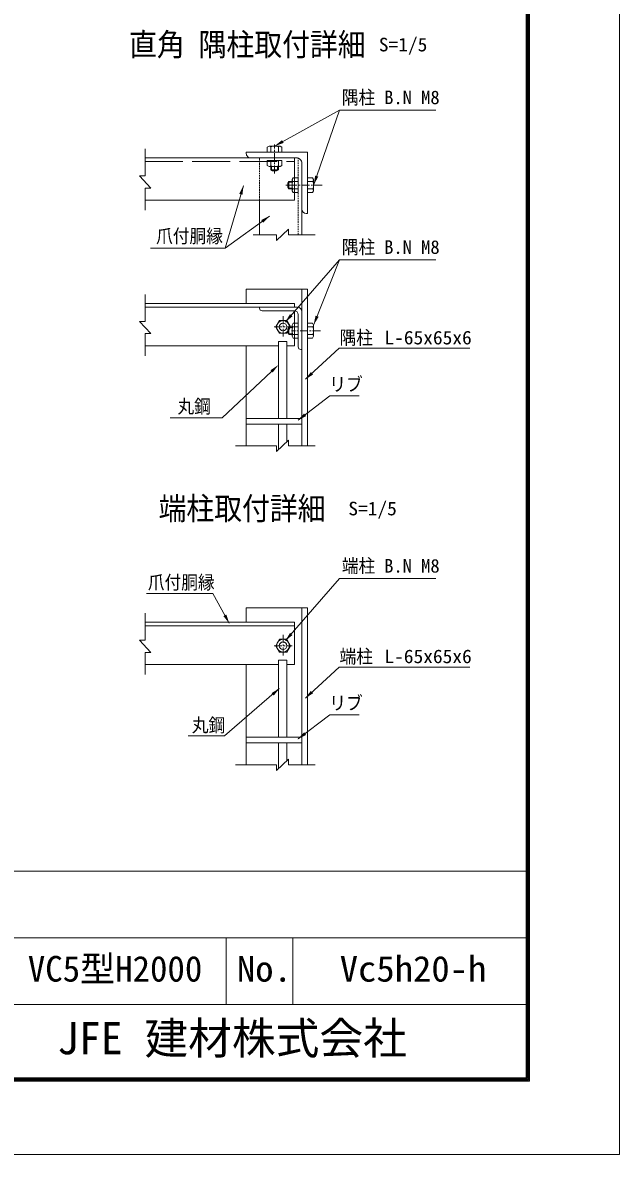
# Model space of a CAD drawing. Units: millimetres, scale not verified, with parts at other scales. Extents: x -4455 to 4455, y -3150 to 3150.
# Drawn here: x 2555 to 4455, y -3150 to 451 of the extents above; entities that cross this region are included whole.
import ezdxf
from ezdxf.enums import TextEntityAlignment as Align

# ---------------------------------------------------------------- set-up
doc = ezdxf.new("R2010")
doc.units = ezdxf.units.MM
doc.header["$LTSCALE"] = 20
for name, pattern in [('DASHED', [7.5, 6, -1.5]), ('USER1', [2, 1.25, -0.25, 0.25, -0.25]), ('USER2', [0.375, 0.25, -0.125])]:
    doc.linetypes.add(name, pattern=pattern)
for name, color, linetype, lineweight in [('0-4_7詳細', 7, 'Continuous', 18), ('0-D_0', 1, 'Continuous', 18), ('0-F_D-TTL', 7, 'Continuous', 18)]:
    doc.layers.add(name, color=color, linetype=linetype, lineweight=lineweight)
doc.layers.add('0-E_D-TTL-TXT', color=7, linetype='Continuous')
doc.styles.add('ＭＳ ゴシック', font='')
doc.styles.get('ＭＳ ゴシック').set_extended_font_data('MS Gothic')

msp = doc.modelspace()

# ---------------------------------------------------------------- linework, layer by layer
at = {"layer": '0-4_7詳細'}
for p, q in [((3564.06, 172.97), (3481.82, -64.03)), ((3339.2, 58.28), (3333.44, 54.96)), ((3333.44, 54.96), (3333.44, 39.08)), ((3339.2, 58.28), (3374.72, 58.28)), ((3344.96, 56.22), (3344.96, 39.08)), ((3368.96, 56.22), (3368.96, 39.08)), ((3374.72, 58.28), (3380.48, 54.96)), ((3380.48, 54.96), (3380.48, 39.08)), ((2945.04, 21.08), (3416.96, 21.08)), ((3389.21, 21.08), (3281.21, 21.08)), ((3333.44, 12.08), (3380.48, 12.08)), ((3333.44, -3.79), (3333.44, 12.08)), ((3344.96, -5.06), (3344.96, 12.08)), ((3368.96, -5.06), (3368.96, 12.08)), ((3419.96, -113.92), (3419.96, 21.08)), ((3339.2, -7.12), (3333.44, -3.79)), ((3339.2, -7.12), (3374.72, -7.12)), ((3344.96, -7.12), (3344.96, -17.78)), ((3344.96, -17.78), (3368.96, -17.78)), ((3368.96, -7.12), (3368.96, -17.78)), ((3402.1, -77.92), (3402.1, -53.92)), ((3412.76, -53.92), (3402.1, -53.92)), ((3412.76, -83.68), (3412.76, -48.16)), ((3414.82, -53.92), (3431.96, -53.92)), ((3431.96, -89.44), (3431.96, -42.4)), ((3477.83, -42.4), (3461.96, -42.4)), ((3461.96, -89.44), (3461.96, -42.4)), ((3479.1, -53.92), (3461.96, -53.92)), ((3481.16, -48.16), (3477.83, -42.4)), ((3481.16, -83.68), (3481.16, -48.16)), ((3412.76, -77.92), (3402.1, -77.92)), ((3412.76, -83.68), (3416.09, -89.44)), ((3414.82, -77.92), (3431.96, -77.92)), ((3416.09, -89.44), (3431.96, -89.44)), ((3443.96, -223.64), (3443.96, -89.92)), ((3479.1, -77.92), (3461.96, -77.92)), ((3477.83, -89.44), (3461.96, -89.44)), ((3481.16, -83.68), (3477.83, -89.44)), ((2945.04, -113.92), (3419.96, -113.92)), ((3308.96, -223.64), (3308.96, -113.92)), ((3199.75, -266.16), (3340.28, -164.9)), ((3564.06, -303.35), (3481.9, -509.27)), ((3266.96, -442.13), (3266.96, -397.13)), ((3266.96, -397.13), (3461.96, -397.13)), ((3443.96, -895.98), (3443.96, -397.13)), ((3461.96, -895.98), (3461.96, -397.13)), ((2945.04, -442.13), (3416.96, -442.13)), ((2945.04, -454.13), (3416.96, -454.13)), ((3419.96, -442.13), (3311.96, -442.13)), ((3419.96, -466.13), (3317.96, -466.13)), ((3334.46, -442.13), (3334.66, -442.13)), ((3419.96, -454.13), (3419.96, -442.13)), ((3419.96, -577.13), (3419.96, -466.13)), ((3431.96, -580.13), (3431.96, -478.13)), ((3443.96, -589.13), (3443.96, -469.13)), ((3402.1, -541.13), (3402.1, -517.13)), ((3412.76, -517.13), (3402.1, -517.13)), ((3412.76, -546.89), (3412.76, -511.37)), ((3414.82, -517.13), (3431.96, -517.13)), ((3431.96, -552.65), (3431.96, -505.61)), ((3477.83, -505.61), (3461.96, -505.61)), ((3461.96, -552.65), (3461.96, -505.61)), ((3479.1, -517.13), (3461.96, -517.13)), ((3481.16, -511.37), (3477.83, -505.61)), ((3481.16, -546.89), (3481.16, -511.37)), ((3369.27, -808.61), (3369.27, -563.19)), ((3369.27, -563.19), (3396.27, -563.19)), ((3396.27, -808.61), (3396.27, -563.19)), ((3412.76, -541.13), (3402.1, -541.13)), ((3412.76, -546.89), (3416.09, -552.65)), ((3414.82, -541.13), (3431.96, -541.13)), ((3416.09, -552.65), (3431.96, -552.65)), ((3479.1, -541.13), (3461.96, -541.13)), ((3477.83, -552.65), (3461.96, -552.65)), ((3481.16, -546.89), (3477.83, -552.65)), ((2945.04, -577.13), (3369.27, -577.13)), ((3266.96, -895.98), (3266.96, -577.13)), ((3396.27, -577.13), (3419.96, -577.13)), ((3443.96, -589.13), (3440.96, -589.13)), ((3443.96, -808.61), (3266.96, -808.61)), ((3443.96, -826.61), (3266.96, -826.61)), ((3369.27, -907.82), (3369.27, -826.61)), ((3396.27, -882.75), (3396.27, -826.61)), ((3266.96, -1456.47), (3266.96, -1411.47)), ((3266.96, -1411.47), (3461.96, -1411.47)), ((3443.96, -1910.32), (3443.96, -1411.47)), ((3461.96, -1910.32), (3461.96, -1411.47)), ((2945.04, -1456.47), (3416.96, -1456.47)), ((2945.04, -1468.47), (3419.96, -1468.47)), ((3419.96, -1456.47), (3311.96, -1456.47)), ((3334.46, -1456.47), (3334.66, -1456.47)), ((3419.96, -1591.47), (3419.96, -1456.47)), ((3443.96, -1603.47), (3443.96, -1483.47)), ((3369.27, -1822.96), (3369.27, -1577.53)), ((3369.27, -1577.53), (3396.27, -1577.53)), ((3396.27, -1822.96), (3396.27, -1577.53)), ((2945.04, -1591.47), (3369.27, -1591.47)), ((3266.96, -1910.32), (3266.96, -1591.47)), ((3396.27, -1591.47), (3419.96, -1591.47)), ((3443.96, -1822.96), (3266.96, -1822.96)), ((3443.96, -1840.96), (3266.96, -1840.96)), ((3369.27, -1922.16), (3369.27, -1840.96)), ((3396.27, -1897.09), (3396.27, -1840.96))]:
    msp.add_line(p, q, dxfattribs=at)
at = {"layer": '0-4_7詳細', "color": 4}
for p, q in [((2945.04, -36.48), (2945.04, 49.1)), ((2927.04, -36.48), (2963.04, -75.25)), ((2945.04, -36.48), (2927.04, -36.48)), ((2945.04, -75.25), (2945.04, -145.45)), ((2945.04, -75.25), (2963.04, -75.25)), ((3362.64, -241.64), (3401.41, -205.64)), ((3401.41, -223.64), (3401.41, -205.64)), ((3362.64, -223.64), (3288.42, -223.64)), ((3362.64, -223.64), (3362.64, -241.64)), ((3401.41, -223.64), (3486.09, -223.64)), ((2945.04, -499.69), (2945.04, -414.11)), ((2927.04, -499.69), (2963.04, -538.46)), ((2945.04, -499.69), (2927.04, -499.69)), ((2945.04, -538.46), (2945.04, -608.66)), ((2945.04, -538.46), (2963.04, -538.46)), ((3362.64, -895.98), (3232.52, -895.98)), ((3362.64, -913.98), (3401.41, -877.98)), ((3362.64, -895.98), (3362.64, -913.98)), ((3401.41, -895.98), (3401.41, -877.98)), ((3401.41, -895.98), (3486.09, -895.98)), ((2945.04, -1514.03), (2945.04, -1428.45)), ((2927.04, -1514.03), (2963.04, -1552.81)), ((2945.04, -1514.03), (2927.04, -1514.03)), ((2945.04, -1552.81), (2945.04, -1623)), ((2945.04, -1552.81), (2963.04, -1552.81)), ((3362.64, -1928.32), (3401.41, -1892.32)), ((3401.41, -1910.32), (3401.41, -1892.32)), ((3362.64, -1910.32), (3232.52, -1910.32)), ((3362.64, -1910.32), (3362.64, -1928.32)), ((3401.41, -1910.32), (3486.09, -1910.32))]:
    msp.add_line(p, q, dxfattribs=at)
at = {"layer": '0-4_7詳細', "color": 1, "linetype": 'USER1'}
for p, q in [((3356.96, -29.01), (3356.96, 63.35)), ((3507.96, -65.92), (3391.51, -65.92)), ((3383.96, -482.94), (3383.96, -552.33)), ((3355.4, -517.13), (3412.52, -517.13)), ((3503.06, -529.13), (3410.69, -529.13)), ((3383.96, -1497.28), (3383.96, -1566.67)), ((3355.4, -1531.47), (3412.52, -1531.47))]:
    msp.add_line(p, q, dxfattribs=at)
at = {"layer": '0-4_7詳細', "color": 3, "linetype": 'DASHED'}
msp.add_line((2945.04, 9.08), (3419.96, 9.08), dxfattribs=at)
at = {"layer": '0-4_7詳細', "color": 1, "linetype": 'USER2'}
for p, q in [((3308.96, -113.92), (3308.96, 21.17)), ((3431.96, -223.64), (3431.96, 18.67))]:
    msp.add_line(p, q, dxfattribs=at)
at = {"layer": '0-4_7詳細', "color": 1}
for p, q in [((3347.36, -7.12), (3347.36, -18.99)), ((3366.56, -7.12), (3366.56, -18.99)), ((3412.76, -56.32), (3400.89, -56.32)), ((3412.76, -75.52), (3400.89, -75.52)), ((3412.76, -519.53), (3400.89, -519.53)), ((3412.76, -538.73), (3400.89, -538.73)), ((3347.41, -658.73), (3189.71, -806.92)), ((3024.98, -806.92), (3189.71, -806.92))]:
    msp.add_line(p, q, dxfattribs=at)
at = {"layer": '0-4_7詳細'}
for points in [[(3869.87, 172.97), (3564.06, 172.97), (3358.71, 59.25)], [(3374.72, -7.12), (3380.48, -3.79), (3380.48, 12.08)], [(2961.76, -266.16), (3199.75, -266.16), (3257.57, -68.29)], [(3412.76, -48.16), (3416.09, -42.4), (3431.96, -42.4)], [(3869.87, -303.35), (3564.06, -303.35), (3391.6, -501.09)], [(3428.96, -454.13), (3308.96, -454.13), (3308.96, -457.13)], [(3412.76, -511.37), (3416.09, -505.61), (3431.96, -505.61)], [(3978.11, -585.3), (3562.29, -585.3), (3455.36, -683.73)], [(3626.43, -736.85), (3532.51, -736.85), (3431.81, -813.88)], [(3869.87, -1317.7), (3564.06, -1317.7), (3391.6, -1515.43)], [(3978.11, -1599.65), (3562.29, -1599.65), (3455.36, -1698.07)], [(3626.43, -1751.19), (3532.51, -1751.19), (3431.81, -1828.22)]]:
    msp.add_lwpolyline(points, dxfattribs=at)
at = {"layer": '0-4_7詳細', "color": 3}
for points in [[(3407.48, -517.13), (3395.72, -496.76), (3372.2, -496.76), (3360.44, -517.13), (3372.2, -537.5), (3395.72, -537.5)], [(3407.48, -1531.47), (3395.72, -1511.1), (3372.2, -1511.1), (3360.44, -1531.47), (3372.2, -1551.84), (3395.72, -1551.84)]]:
    msp.add_lwpolyline(points, close=True, dxfattribs=at)
at = {"layer": '0-4_7詳細', "color": 1}
for points in [[(2949.32, -1365.19), (3160.71, -1365.19), (3212.07, -1459.35)], [(3081.7, -1818.27), (3197.19, -1818.27), (3371.97, -1668.08)]]:
    msp.add_lwpolyline(points, dxfattribs=at)
at = {"layer": '0-4_7詳細', "color": 3}
for centre, radius in [((3383.96, -517.13), 20.4), ((3383.96, -517.13), 12), ((3383.96, -1531.47), 20.4), ((3383.96, -1531.47), 12)]:
    msp.add_circle(centre, radius, dxfattribs=at)
at = {"layer": '0-4_7詳細'}
for centre, radius, start, end in [((3339.2, 49.2), 9.09, 50.6618, 90), ((3356.96, 22.28), 36, 70.52878, 109.47122), ((3374.72, 49.2), 9.09, 90, 129.3382), ((3339.2, 1.97), 9.09, 270, 309.3382), ((3356.96, 28.88), 36, 250.52878, 289.47122), ((3356.96, 3.01), 24, 240, 300), ((3374.72, 1.97), 9.09, 230.6618, 270), ((3422.88, -65.92), 24, 150, 210), ((3421.85, -48.16), 9.09, 180, 219.3382), ((3448.76, -65.92), 36, 160.52878, 199.47122), ((3472.07, -48.16), 9.09, 320.6618, 0), ((3445.16, -65.92), 36, 340.52878, 19.47122), ((3421.85, -83.68), 9.09, 140.6618, 180), ((3472.07, -83.68), 9.09, 0, 39.3382), ((3317.96, -457.13), 9, 180, 270), ((3419.96, -478.13), 12, 0, 90), ((3428.96, -469.13), 15, 0, 90), ((3422.88, -529.13), 24, 150, 210), ((3421.85, -511.37), 9.09, 180, 219.3382), ((3448.76, -529.13), 36, 160.52878, 199.47122), ((3472.07, -511.37), 9.09, 320.6618, 0), ((3445.16, -529.13), 36, 340.52878, 19.47122), ((3421.85, -546.89), 9.09, 140.6618, 180), ((3472.07, -546.89), 9.09, 0, 39.3382), ((3440.96, -580.13), 9, 180, 270)]:
    msp.add_arc(centre, radius, start, end, dxfattribs=at)
for points in [[(3356.96, 58.28), (3380.68, 77.37), (3385.73, 68.26)], [(3481.16, -65.92), (3486.07, -35.87), (3495.92, -39.28)], [(3258.13, -66.37), (3254.72, -96.63), (3244.71, -93.71)], [(3341.9, -163.73), (3320.61, -185.5), (3314.52, -177.05)], [(3390.29, -502.6), (3406.08, -476.57), (3413.93, -483.41)], [(3481.16, -511.13), (3487.44, -481.33), (3497.12, -485.19)], [(3453.89, -685.09), (3472.44, -660.93), (3479.49, -668.6)], [(3430.22, -815.09), (3450.88, -792.73), (3457.21, -801)], [(3390.29, -1516.94), (3406.08, -1490.91), (3413.93, -1497.76)], [(3453.89, -1699.43), (3472.44, -1675.28), (3479.49, -1682.94)], [(3430.22, -1829.43), (3450.88, -1807.07), (3457.21, -1815.34)]]:
    msp.add_solid(points, dxfattribs=at)
at = {"layer": '0-4_7詳細', "color": 1}
for points in [[(3343.99, -655.09), (3369.27, -638.19), (3350.84, -662.37)], [(3213.02, -1461.1), (3194.08, -1437.26), (3203.23, -1432.27)], [(3373.49, -1666.78), (3354.13, -1690.28), (3347.34, -1682.38)]]:
    msp.add_solid(points, dxfattribs=at)
at = {"layer": '0-D_0', "color": 7}
for p, q in [((3266.96, 39.08), (3266.96, 34.58)), ((3461.96, 39.08), (3266.96, 39.08)), ((3461.96, -155.92), (3461.96, 39.08)), ((3425.96, 21.08), (3280.46, 21.08)), ((3443.96, 3.08), (3443.96, -142.42)), ((3461.96, -155.92), (3457.46, -155.92))]:
    msp.add_line(p, q, dxfattribs=at)
for centre, radius, start, end in [((3280.46, 34.58), 13.5, 180, 270.00007), ((3425.96, 3.08), 18, 0.00001, 90.00006), ((3457.46, -142.42), 13.5, 180, 270)]:
    msp.add_arc(centre, radius, start, end, dxfattribs=at)
at = {"layer": '0-F_D-TTL'}
for p, q in [((2248.45, -2248.64), (4157.67, -2248.64)), ((2248.45, -2460.77), (4157.67, -2460.77)), ((3203.06, -2460.77), (3203.06, -2672.91)), ((3415.2, -2460.77), (3415.2, -2672.91)), ((2248.45, -2672.91), (4157.67, -2672.91))]:
    msp.add_line(p, q, dxfattribs=at)
at = {"layer": '0-F_D-TTL', "color": 2}
msp.add_lwpolyline([(-4455.04, 3150.21), (4454.66, 3150.21), (4454.66, -3150.21), (-4455.04, -3150.21)], close=True, dxfattribs=at)
at = {"layer": '0-F_D-TTL'}
for points in [[(-4168.65, 2916.87), (4168.28, 2916.87), (4168.28, -2916.87), (-4168.65, -2916.87)], [(-4166, 2914.21), (4165.63, 2914.21), (4165.63, -2914.21), (-4166, -2914.21)], [(-4163.35, 2911.56), (4162.97, 2911.56), (4162.97, -2911.56), (-4163.35, -2911.56)], [(-4160.7, 2908.91), (4160.32, 2908.91), (4160.32, -2908.91), (-4160.7, -2908.91)], [(-4158.05, 2906.26), (4157.67, 2906.26), (4157.67, -2906.26), (-4158.05, -2906.26)]]:
    msp.add_lwpolyline(points, close=True, dxfattribs=at)

# ---------------------------------------------------------------- texts
at = {"layer": '0-4_7詳細', "style": 'ＭＳ ゴシック', "width": 0.9}
for s, height, p in [('直角 隅柱取付詳細', 72.16, (2893.83, 323.82)), ('端柱取付詳細', 72.14, (2987.59, -1152.54))]:
    msp.add_text(s, height=height, dxfattribs=at).set_placement(p, align=Align.BOTTOM_LEFT)
at = {"layer": '0-4_7詳細', "color": 3, "style": 'ＭＳ ゴシック'}
for s, width, p in [('S=1/5', 1.05, (3688.87, 346.61)), ('隅柱', 0.9, (3571.1, 178.7)), ('爪付胴縁', 0.9, (2979.9, -262.44)), ('隅柱', 0.9, (3571.1, -297.63)), ('隅柱', 0.9, (3563.77, -585.73)), ('L-65x65x6', 1.05, (3706.59, -585.73)), ('リブ', 0.9, (3531.3, -734.17)), ('丸鋼', 0.9, (3047.81, -804.75)), ('S=1/5', 1.05, (3591.68, -1129.75)), ('端柱', 0.9, (3571.1, -1311.97)), ('爪付胴縁', 0.9, (2953.59, -1364.51)), ('端柱', 0.9, (3563.77, -1600.07)), ('L-65x65x6', 1.05, (3706.59, -1600.07)), ('リブ', 0.9, (3531.3, -1748.51)), ('丸鋼', 0.9, (3093.54, -1819.09))]:
    msp.add_text(s, height=43.26, dxfattribs=dict(at, width=width)).set_placement(p, align=Align.BOTTOM_LEFT)
for p in [(3705.91, 178.7), (3705.91, -297.63), (3705.91, -1311.97)]:
    msp.add_text('B.N M8', height=43.26, dxfattribs=at).set_placement(p, align=Align.BOTTOM_LEFT)
at = {"layer": '0-E_D-TTL-TXT', "style": 'ＭＳ ゴシック'}
for s, height, p in [('VC5型H2000', 81.64, (2571.32, -2624.97)), ('JFE 建材株式会社', 102.1, (2664.64, -2862.24))]:
    msp.add_text(s, height=height, dxfattribs=at).set_placement(p, align=Align.BOTTOM_LEFT)
at = {"layer": '0-E_D-TTL-TXT', "style": 'ＭＳ ゴシック', "width": 1.05}
for s, p in [('No.', (3237, -2624.97)), ('Vc5h20-h', (3564.4, -2624.97))]:
    msp.add_text(s, height=81.67, dxfattribs=at).set_placement(p, align=Align.BOTTOM_LEFT)

doc.saveas('drawing.dxf')
